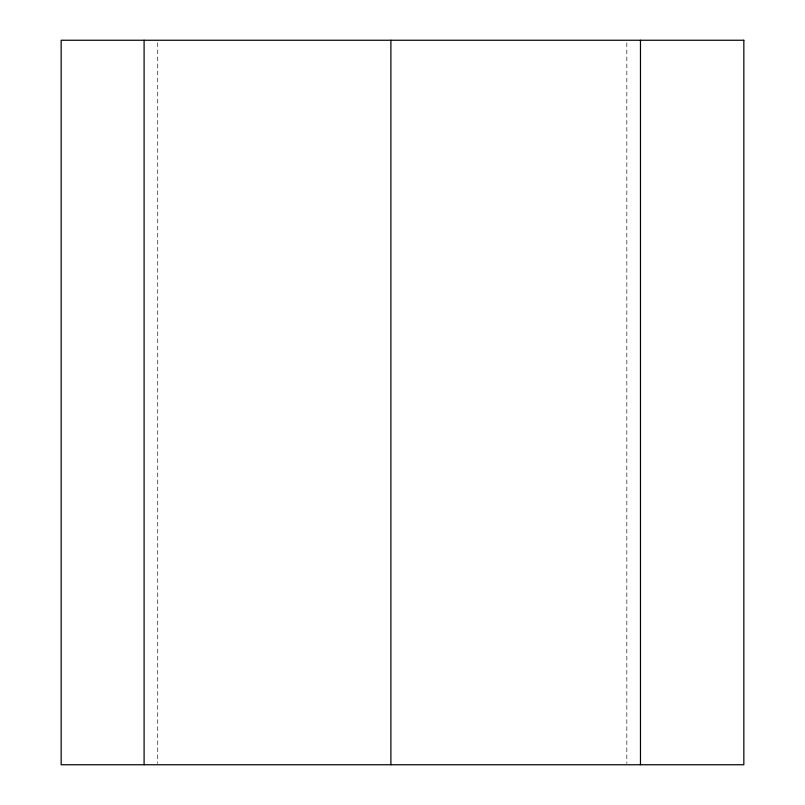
<?xml version="1.0" encoding="UTF-8"?>
<svg xmlns="http://www.w3.org/2000/svg" width="805" height="805" viewBox="0 0 805 805"><rect width="100%" height="100%" fill="white"/><g stroke="black" fill="none" stroke-linecap="round" stroke-linejoin="round"><path stroke-width="0.6" stroke-dasharray="4.03 3.02" d="M626.833 42.766L626.833 763.492M157.73 42.766L157.73 763.492"/><path stroke-width="1.21" d="M640.468 40.25L640.468 764.75M390.898 40.25L390.898 764.75M144.095 40.25L144.095 764.75M743.84 40.25L61.16 40.25L61.16 764.75L743.84 764.75L743.84 40.25"/></g></svg>
